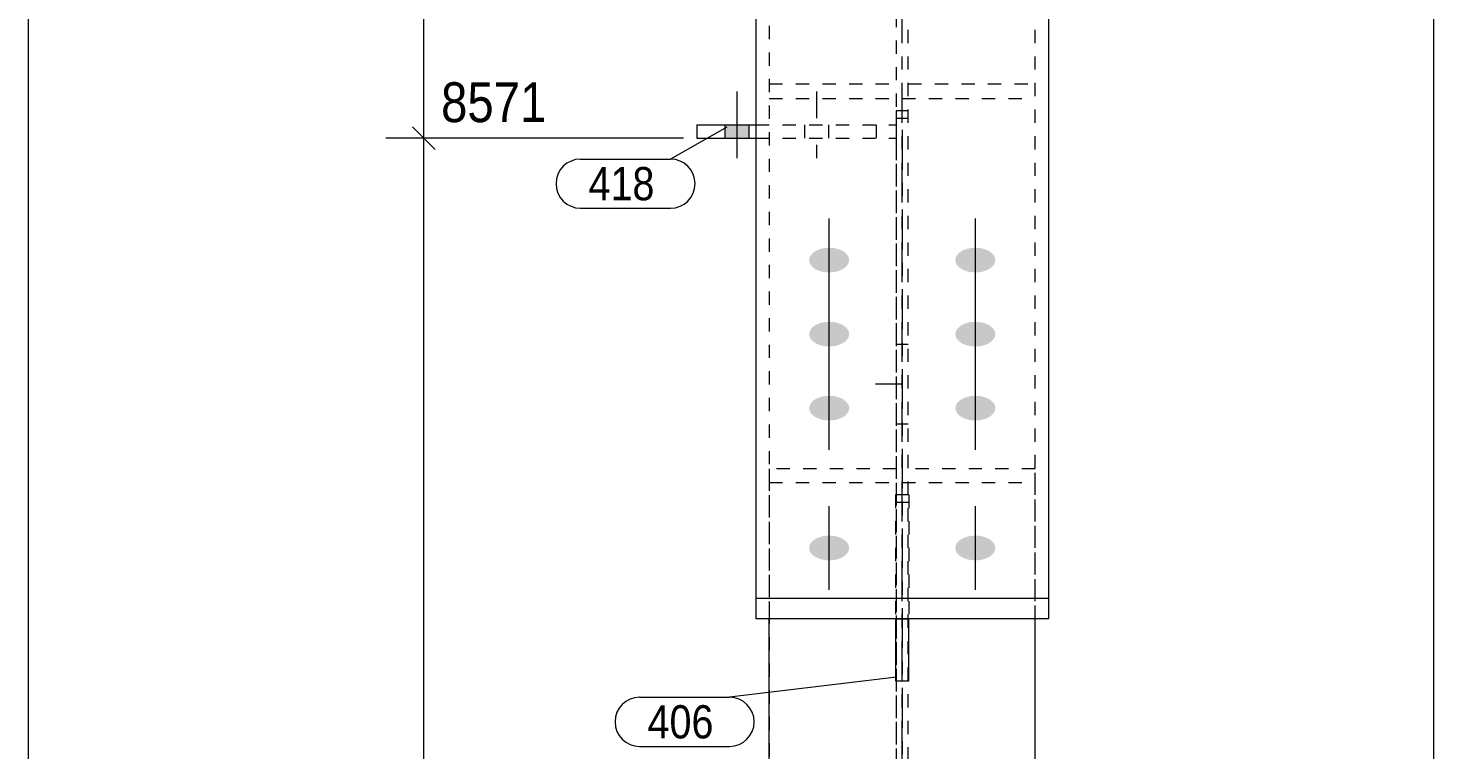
# Model space of a CAD drawing. Header units: millimetres. Extents: x 2 to 579, y 1 to 825.
# Drawn here: x 5 to 110.8, y 605.2 to 659.5 of the extents above; entities that cross this region are included whole.
import ezdxf

# ---------------------------------------------------------------- set-up
doc = ezdxf.new("R2010")
doc.units = ezdxf.units.MM
for name, pattern in [('XKITLINE00', [0]), ('XKITLINE01', [4, 1, -1, 1, -1]), ('XKITLINE02', [4, 2, -2]), ('XKITLINE03', [6, 3, -1, 1, -1])]:
    doc.linetypes.add(name, pattern=pattern)
for name, color, linetype, lineweight in [('Bolt', 3, 'Continuous', 0), ('Dimensions', 7, 'Continuous', 0), ('DrawingSheet', 5, 'Continuous', 0), ('Part', 2, 'Continuous', 0), ('PartMark', 7, 'Continuous', 0)]:
    doc.layers.add(name, color=color, linetype=linetype, lineweight=lineweight)
doc.styles.add('ARIAL', font='ARIAL.TTF')

# ---------------------------------------------------------------- blocks, each defined once
blk = doc.blocks.new('*A26')
at = {"layer": 'Bolt', "color": 3, "linetype": 'XKITLINE02', "lineweight": 0}
for p, q in [((70.32, 635.73), (71.22, 635.73)), ((68.77, 632.73), (72.77, 632.73)), ((70.32, 629.73), (71.22, 629.73))]:
    blk.add_line(p, q, dxfattribs=at)
blk = doc.blocks.new('*A27')
at = {"layer": 'Bolt'}
for points in [[(65.23, 641.12), (65.2, 641.12), (65.16, 641.12), (65.12, 641.12), (65.09, 641.13), (65.05, 641.13), (65.02, 641.13), (64.98, 641.14), (64.94, 641.14), (64.91, 641.15), (64.87, 641.15), (64.84, 641.16), (64.8, 641.17), (64.77, 641.17), (64.73, 641.18), (64.7, 641.19), (64.66, 641.2), (64.63, 641.21), (64.6, 641.22), (64.56, 641.23), (64.53, 641.24), (64.5, 641.25), (64.47, 641.26), (64.44, 641.28), (64.41, 641.29), (64.38, 641.3), (64.35, 641.32), (64.32, 641.33), (64.29, 641.35), (64.26, 641.36), (64.24, 641.38), (64.21, 641.39), (64.19, 641.41), (64.16, 641.42), (64.14, 641.44), (64.11, 641.46), (64.09, 641.48), (64.07, 641.5), (64.05, 641.51), (64.02, 641.53), (64, 641.55), (63.98, 641.57), (63.97, 641.59), (63.95, 641.61), (63.93, 641.63), (63.92, 641.65), (63.9, 641.67), (63.89, 641.69), (63.87, 641.71), (63.86, 641.74), (63.85, 641.76), (63.84, 641.78), (63.83, 641.8), (63.82, 641.82), (63.81, 641.85), (63.8, 641.87), (63.79, 641.89), (63.79, 641.91), (63.78, 641.93), (63.78, 641.96), (63.78, 641.98), (63.77, 642), (63.77, 642.03), (63.77, 642.05), (63.77, 642.07), (63.77, 642.09), (63.78, 642.12), (63.78, 642.14), (63.78, 642.16), (63.79, 642.18), (63.79, 642.21), (63.8, 642.23), (63.81, 642.25), (63.82, 642.27), (63.83, 642.3), (63.84, 642.32), (63.85, 642.34), (63.86, 642.36), (63.87, 642.38), (63.89, 642.4), (63.9, 642.42), (63.92, 642.45), (63.93, 642.47), (63.95, 642.49), (63.97, 642.51), (63.98, 642.53), (64, 642.55), (64.02, 642.56), (64.05, 642.58), (64.07, 642.6), (64.09, 642.62), (64.11, 642.64), (64.14, 642.66), (64.16, 642.67), (64.19, 642.69), (64.21, 642.71), (64.24, 642.72), (64.26, 642.74), (64.29, 642.75), (64.32, 642.77), (64.35, 642.78), (64.38, 642.79), (64.41, 642.81), (64.44, 642.82), (64.47, 642.83), (64.5, 642.85), (64.53, 642.86), (64.56, 642.87), (64.6, 642.88), (64.63, 642.89), (64.66, 642.9), (64.7, 642.91), (64.73, 642.92), (64.77, 642.92), (64.8, 642.93), (64.84, 642.94), (64.87, 642.94), (64.91, 642.95), (64.94, 642.95), (64.98, 642.96), (65.02, 642.96), (65.05, 642.97), (65.09, 642.97), (65.12, 642.97), (65.16, 642.97), (65.2, 642.98), (65.23, 642.98), (65.27, 642.98), (65.31, 642.98), (65.35, 642.98), (65.38, 642.97), (65.42, 642.97), (65.46, 642.97), (65.49, 642.97), (65.53, 642.96), (65.56, 642.96), (65.6, 642.95), (65.64, 642.95), (65.67, 642.94), (65.71, 642.94), (65.74, 642.93), (65.78, 642.92), (65.81, 642.92), (65.85, 642.91), (65.88, 642.9), (65.91, 642.89), (65.95, 642.88), (65.98, 642.87), (66.01, 642.86), (66.04, 642.85), (66.07, 642.83), (66.1, 642.82), (66.14, 642.81), (66.17, 642.79), (66.19, 642.78), (66.22, 642.77), (66.25, 642.75), (66.28, 642.74), (66.31, 642.72), (66.33, 642.71), (66.36, 642.69), (66.38, 642.67), (66.41, 642.66), (66.43, 642.64), (66.45, 642.62), (66.48, 642.6), (66.5, 642.58), (66.52, 642.56), (66.54, 642.55), (66.56, 642.53), (66.58, 642.51), (66.59, 642.49), (66.61, 642.47), (66.63, 642.45), (66.64, 642.42), (66.66, 642.4), (66.67, 642.38), (66.68, 642.36), (66.7, 642.34), (66.71, 642.32), (66.72, 642.3), (66.73, 642.27), (66.74, 642.25), (66.74, 642.23), (66.75, 642.21), (66.76, 642.18), (66.76, 642.16), (66.76, 642.14), (66.77, 642.12), (66.77, 642.09), (66.77, 642.07), (66.77, 642.05), (66.77, 642.03), (66.77, 642), (66.77, 641.98), (66.76, 641.96), (66.76, 641.93), (66.76, 641.91), (66.75, 641.89), (66.74, 641.87), (66.74, 641.85), (66.73, 641.82), (66.72, 641.8), (66.71, 641.78), (66.7, 641.76), (66.68, 641.74), (66.67, 641.71), (66.66, 641.69), (66.64, 641.67), (66.63, 641.65), (66.61, 641.63), (66.59, 641.61), (66.58, 641.59), (66.56, 641.57), (66.54, 641.55), (66.52, 641.53), (66.5, 641.51), (66.48, 641.5), (66.45, 641.48), (66.43, 641.46), (66.41, 641.44), (66.38, 641.42), (66.36, 641.41), (66.33, 641.39), (66.31, 641.38), (66.28, 641.36), (66.25, 641.35), (66.22, 641.33), (66.19, 641.32), (66.17, 641.3), (66.14, 641.29), (66.1, 641.28), (66.07, 641.26), (66.04, 641.25), (66.01, 641.24), (65.98, 641.23), (65.95, 641.22), (65.91, 641.21), (65.88, 641.2), (65.85, 641.19), (65.81, 641.18), (65.78, 641.17), (65.74, 641.17), (65.71, 641.16), (65.67, 641.15), (65.64, 641.15), (65.6, 641.14), (65.56, 641.14), (65.53, 641.13), (65.49, 641.13), (65.46, 641.13), (65.42, 641.12), (65.38, 641.12), (65.35, 641.12), (65.31, 641.12), (65.27, 641.12)], [(76.23, 641.12), (76.2, 641.12), (76.16, 641.12), (76.12, 641.12), (76.09, 641.13), (76.05, 641.13), (76.02, 641.13), (75.98, 641.14), (75.94, 641.14), (75.91, 641.15), (75.87, 641.15), (75.84, 641.16), (75.8, 641.17), (75.77, 641.17), (75.73, 641.18), (75.7, 641.19), (75.66, 641.2), (75.63, 641.21), (75.6, 641.22), (75.56, 641.23), (75.53, 641.24), (75.5, 641.25), (75.47, 641.26), (75.44, 641.28), (75.41, 641.29), (75.38, 641.3), (75.35, 641.32), (75.32, 641.33), (75.29, 641.35), (75.26, 641.36), (75.24, 641.38), (75.21, 641.39), (75.19, 641.41), (75.16, 641.42), (75.14, 641.44), (75.11, 641.46), (75.09, 641.48), (75.07, 641.5), (75.05, 641.51), (75.02, 641.53), (75, 641.55), (74.98, 641.57), (74.97, 641.59), (74.95, 641.61), (74.93, 641.63), (74.92, 641.65), (74.9, 641.67), (74.89, 641.69), (74.87, 641.71), (74.86, 641.74), (74.85, 641.76), (74.84, 641.78), (74.83, 641.8), (74.82, 641.82), (74.81, 641.85), (74.8, 641.87), (74.79, 641.89), (74.79, 641.91), (74.78, 641.93), (74.78, 641.96), (74.78, 641.98), (74.77, 642), (74.77, 642.03), (74.77, 642.05), (74.77, 642.07), (74.77, 642.09), (74.78, 642.12), (74.78, 642.14), (74.78, 642.16), (74.79, 642.18), (74.79, 642.21), (74.8, 642.23), (74.81, 642.25), (74.82, 642.27), (74.83, 642.3), (74.84, 642.32), (74.85, 642.34), (74.86, 642.36), (74.87, 642.38), (74.89, 642.4), (74.9, 642.42), (74.92, 642.45), (74.93, 642.47), (74.95, 642.49), (74.97, 642.51), (74.98, 642.53), (75, 642.55), (75.02, 642.56), (75.05, 642.58), (75.07, 642.6), (75.09, 642.62), (75.11, 642.64), (75.14, 642.66), (75.16, 642.67), (75.19, 642.69), (75.21, 642.71), (75.24, 642.72), (75.26, 642.74), (75.29, 642.75), (75.32, 642.77), (75.35, 642.78), (75.38, 642.79), (75.41, 642.81), (75.44, 642.82), (75.47, 642.83), (75.5, 642.85), (75.53, 642.86), (75.56, 642.87), (75.6, 642.88), (75.63, 642.89), (75.66, 642.9), (75.7, 642.91), (75.73, 642.92), (75.77, 642.92), (75.8, 642.93), (75.84, 642.94), (75.87, 642.94), (75.91, 642.95), (75.94, 642.95), (75.98, 642.96), (76.02, 642.96), (76.05, 642.97), (76.09, 642.97), (76.12, 642.97), (76.16, 642.97), (76.2, 642.98), (76.23, 642.98), (76.27, 642.98), (76.31, 642.98), (76.35, 642.98), (76.38, 642.97), (76.42, 642.97), (76.46, 642.97), (76.49, 642.97), (76.53, 642.96), (76.56, 642.96), (76.6, 642.95), (76.64, 642.95), (76.67, 642.94), (76.71, 642.94), (76.74, 642.93), (76.78, 642.92), (76.81, 642.92), (76.85, 642.91), (76.88, 642.9), (76.91, 642.89), (76.95, 642.88), (76.98, 642.87), (77.01, 642.86), (77.04, 642.85), (77.07, 642.83), (77.1, 642.82), (77.14, 642.81), (77.17, 642.79), (77.19, 642.78), (77.22, 642.77), (77.25, 642.75), (77.28, 642.74), (77.31, 642.72), (77.33, 642.71), (77.36, 642.69), (77.38, 642.67), (77.41, 642.66), (77.43, 642.64), (77.45, 642.62), (77.48, 642.6), (77.5, 642.58), (77.52, 642.56), (77.54, 642.55), (77.56, 642.53), (77.58, 642.51), (77.59, 642.49), (77.61, 642.47), (77.63, 642.45), (77.64, 642.42), (77.66, 642.4), (77.67, 642.38), (77.68, 642.36), (77.7, 642.34), (77.71, 642.32), (77.72, 642.3), (77.73, 642.27), (77.74, 642.25), (77.74, 642.23), (77.75, 642.21), (77.76, 642.18), (77.76, 642.16), (77.76, 642.14), (77.77, 642.12), (77.77, 642.09), (77.77, 642.07), (77.77, 642.05), (77.77, 642.03), (77.77, 642), (77.77, 641.98), (77.76, 641.96), (77.76, 641.93), (77.76, 641.91), (77.75, 641.89), (77.74, 641.87), (77.74, 641.85), (77.73, 641.82), (77.72, 641.8), (77.71, 641.78), (77.7, 641.76), (77.68, 641.74), (77.67, 641.71), (77.66, 641.69), (77.64, 641.67), (77.63, 641.65), (77.61, 641.63), (77.59, 641.61), (77.58, 641.59), (77.56, 641.57), (77.54, 641.55), (77.52, 641.53), (77.5, 641.51), (77.48, 641.5), (77.45, 641.48), (77.43, 641.46), (77.41, 641.44), (77.38, 641.42), (77.36, 641.41), (77.33, 641.39), (77.31, 641.38), (77.28, 641.36), (77.25, 641.35), (77.22, 641.33), (77.19, 641.32), (77.17, 641.3), (77.14, 641.29), (77.1, 641.28), (77.07, 641.26), (77.04, 641.25), (77.01, 641.24), (76.98, 641.23), (76.95, 641.22), (76.91, 641.21), (76.88, 641.2), (76.85, 641.19), (76.81, 641.18), (76.78, 641.17), (76.74, 641.17), (76.71, 641.16), (76.67, 641.15), (76.64, 641.15), (76.6, 641.14), (76.56, 641.14), (76.53, 641.13), (76.49, 641.13), (76.46, 641.13), (76.42, 641.12), (76.38, 641.12), (76.35, 641.12), (76.31, 641.12), (76.27, 641.12)], [(65.23, 635.55), (65.2, 635.55), (65.16, 635.55), (65.12, 635.55), (65.09, 635.56), (65.05, 635.56), (65.02, 635.56), (64.98, 635.57), (64.94, 635.57), (64.91, 635.58), (64.87, 635.58), (64.84, 635.59), (64.8, 635.59), (64.77, 635.6), (64.73, 635.61), (64.7, 635.62), (64.66, 635.63), (64.63, 635.64), (64.6, 635.65), (64.56, 635.66), (64.53, 635.67), (64.5, 635.68), (64.47, 635.69), (64.44, 635.7), (64.41, 635.72), (64.38, 635.73), (64.35, 635.74), (64.32, 635.76), (64.29, 635.77), (64.26, 635.79), (64.24, 635.8), (64.21, 635.82), (64.19, 635.84), (64.16, 635.85), (64.14, 635.87), (64.11, 635.89), (64.09, 635.91), (64.07, 635.92), (64.05, 635.94), (64.02, 635.96), (64, 635.98), (63.98, 636), (63.97, 636.02), (63.95, 636.04), (63.93, 636.06), (63.92, 636.08), (63.9, 636.1), (63.89, 636.12), (63.87, 636.14), (63.86, 636.16), (63.85, 636.19), (63.84, 636.21), (63.83, 636.23), (63.82, 636.25), (63.81, 636.27), (63.8, 636.3), (63.79, 636.32), (63.79, 636.34), (63.78, 636.36), (63.78, 636.39), (63.78, 636.41), (63.77, 636.43), (63.77, 636.45), (63.77, 636.48), (63.77, 636.5), (63.77, 636.52), (63.78, 636.55), (63.78, 636.57), (63.78, 636.59), (63.79, 636.61), (63.79, 636.64), (63.8, 636.66), (63.81, 636.68), (63.82, 636.7), (63.83, 636.72), (63.84, 636.75), (63.85, 636.77), (63.86, 636.79), (63.87, 636.81), (63.89, 636.83), (63.9, 636.85), (63.92, 636.87), (63.93, 636.89), (63.95, 636.91), (63.97, 636.93), (63.98, 636.95), (64, 636.97), (64.02, 636.99), (64.05, 637.01), (64.07, 637.03), (64.09, 637.05), (64.11, 637.07), (64.14, 637.08), (64.16, 637.1), (64.19, 637.12), (64.21, 637.13), (64.24, 637.15), (64.26, 637.16), (64.29, 637.18), (64.32, 637.19), (64.35, 637.21), (64.38, 637.22), (64.41, 637.24), (64.44, 637.25), (64.47, 637.26), (64.5, 637.27), (64.53, 637.28), (64.56, 637.3), (64.6, 637.31), (64.63, 637.32), (64.66, 637.33), (64.7, 637.33), (64.73, 637.34), (64.77, 637.35), (64.8, 637.36), (64.84, 637.37), (64.87, 637.37), (64.91, 637.38), (64.94, 637.38), (64.98, 637.39), (65.02, 637.39), (65.05, 637.4), (65.09, 637.4), (65.12, 637.4), (65.16, 637.4), (65.2, 637.4), (65.23, 637.41), (65.27, 637.41), (65.31, 637.41), (65.35, 637.4), (65.38, 637.4), (65.42, 637.4), (65.46, 637.4), (65.49, 637.4), (65.53, 637.39), (65.56, 637.39), (65.6, 637.38), (65.64, 637.38), (65.67, 637.37), (65.71, 637.37), (65.74, 637.36), (65.78, 637.35), (65.81, 637.34), (65.85, 637.33), (65.88, 637.33), (65.91, 637.32), (65.95, 637.31), (65.98, 637.3), (66.01, 637.28), (66.04, 637.27), (66.07, 637.26), (66.1, 637.25), (66.14, 637.24), (66.17, 637.22), (66.19, 637.21), (66.22, 637.19), (66.25, 637.18), (66.28, 637.16), (66.31, 637.15), (66.33, 637.13), (66.36, 637.12), (66.38, 637.1), (66.41, 637.08), (66.43, 637.07), (66.45, 637.05), (66.48, 637.03), (66.5, 637.01), (66.52, 636.99), (66.54, 636.97), (66.56, 636.95), (66.58, 636.93), (66.59, 636.91), (66.61, 636.89), (66.63, 636.87), (66.64, 636.85), (66.66, 636.83), (66.67, 636.81), (66.68, 636.79), (66.7, 636.77), (66.71, 636.75), (66.72, 636.72), (66.73, 636.7), (66.74, 636.68), (66.74, 636.66), (66.75, 636.64), (66.76, 636.61), (66.76, 636.59), (66.76, 636.57), (66.77, 636.55), (66.77, 636.52), (66.77, 636.5), (66.77, 636.48), (66.77, 636.45), (66.77, 636.43), (66.77, 636.41), (66.76, 636.39), (66.76, 636.36), (66.76, 636.34), (66.75, 636.32), (66.74, 636.3), (66.74, 636.27), (66.73, 636.25), (66.72, 636.23), (66.71, 636.21), (66.7, 636.19), (66.68, 636.16), (66.67, 636.14), (66.66, 636.12), (66.64, 636.1), (66.63, 636.08), (66.61, 636.06), (66.59, 636.04), (66.58, 636.02), (66.56, 636), (66.54, 635.98), (66.52, 635.96), (66.5, 635.94), (66.48, 635.92), (66.45, 635.91), (66.43, 635.89), (66.41, 635.87), (66.38, 635.85), (66.36, 635.84), (66.33, 635.82), (66.31, 635.8), (66.28, 635.79), (66.25, 635.77), (66.22, 635.76), (66.19, 635.74), (66.17, 635.73), (66.14, 635.72), (66.1, 635.7), (66.07, 635.69), (66.04, 635.68), (66.01, 635.67), (65.98, 635.66), (65.95, 635.65), (65.91, 635.64), (65.88, 635.63), (65.85, 635.62), (65.81, 635.61), (65.78, 635.6), (65.74, 635.59), (65.71, 635.59), (65.67, 635.58), (65.64, 635.58), (65.6, 635.57), (65.56, 635.57), (65.53, 635.56), (65.49, 635.56), (65.46, 635.56), (65.42, 635.55), (65.38, 635.55), (65.35, 635.55), (65.31, 635.55), (65.27, 635.55)], [(76.23, 635.55), (76.2, 635.55), (76.16, 635.55), (76.12, 635.55), (76.09, 635.56), (76.05, 635.56), (76.02, 635.56), (75.98, 635.57), (75.94, 635.57), (75.91, 635.58), (75.87, 635.58), (75.84, 635.59), (75.8, 635.59), (75.77, 635.6), (75.73, 635.61), (75.7, 635.62), (75.66, 635.63), (75.63, 635.64), (75.6, 635.65), (75.56, 635.66), (75.53, 635.67), (75.5, 635.68), (75.47, 635.69), (75.44, 635.7), (75.41, 635.72), (75.38, 635.73), (75.35, 635.74), (75.32, 635.76), (75.29, 635.77), (75.26, 635.79), (75.24, 635.8), (75.21, 635.82), (75.19, 635.84), (75.16, 635.85), (75.14, 635.87), (75.11, 635.89), (75.09, 635.91), (75.07, 635.92), (75.05, 635.94), (75.02, 635.96), (75, 635.98), (74.98, 636), (74.97, 636.02), (74.95, 636.04), (74.93, 636.06), (74.92, 636.08), (74.9, 636.1), (74.89, 636.12), (74.87, 636.14), (74.86, 636.16), (74.85, 636.19), (74.84, 636.21), (74.83, 636.23), (74.82, 636.25), (74.81, 636.27), (74.8, 636.3), (74.79, 636.32), (74.79, 636.34), (74.78, 636.36), (74.78, 636.39), (74.78, 636.41), (74.77, 636.43), (74.77, 636.45), (74.77, 636.48), (74.77, 636.5), (74.77, 636.52), (74.78, 636.55), (74.78, 636.57), (74.78, 636.59), (74.79, 636.61), (74.79, 636.64), (74.8, 636.66), (74.81, 636.68), (74.82, 636.7), (74.83, 636.72), (74.84, 636.75), (74.85, 636.77), (74.86, 636.79), (74.87, 636.81), (74.89, 636.83), (74.9, 636.85), (74.92, 636.87), (74.93, 636.89), (74.95, 636.91), (74.97, 636.93), (74.98, 636.95), (75, 636.97), (75.02, 636.99), (75.05, 637.01), (75.07, 637.03), (75.09, 637.05), (75.11, 637.07), (75.14, 637.08), (75.16, 637.1), (75.19, 637.12), (75.21, 637.13), (75.24, 637.15), (75.26, 637.16), (75.29, 637.18), (75.32, 637.19), (75.35, 637.21), (75.38, 637.22), (75.41, 637.24), (75.44, 637.25), (75.47, 637.26), (75.5, 637.27), (75.53, 637.28), (75.56, 637.3), (75.6, 637.31), (75.63, 637.32), (75.66, 637.33), (75.7, 637.33), (75.73, 637.34), (75.77, 637.35), (75.8, 637.36), (75.84, 637.37), (75.87, 637.37), (75.91, 637.38), (75.94, 637.38), (75.98, 637.39), (76.02, 637.39), (76.05, 637.4), (76.09, 637.4), (76.12, 637.4), (76.16, 637.4), (76.2, 637.4), (76.23, 637.41), (76.27, 637.41), (76.31, 637.41), (76.35, 637.4), (76.38, 637.4), (76.42, 637.4), (76.46, 637.4), (76.49, 637.4), (76.53, 637.39), (76.56, 637.39), (76.6, 637.38), (76.64, 637.38), (76.67, 637.37), (76.71, 637.37), (76.74, 637.36), (76.78, 637.35), (76.81, 637.34), (76.85, 637.33), (76.88, 637.33), (76.91, 637.32), (76.95, 637.31), (76.98, 637.3), (77.01, 637.28), (77.04, 637.27), (77.07, 637.26), (77.1, 637.25), (77.14, 637.24), (77.17, 637.22), (77.19, 637.21), (77.22, 637.19), (77.25, 637.18), (77.28, 637.16), (77.31, 637.15), (77.33, 637.13), (77.36, 637.12), (77.38, 637.1), (77.41, 637.08), (77.43, 637.07), (77.45, 637.05), (77.48, 637.03), (77.5, 637.01), (77.52, 636.99), (77.54, 636.97), (77.56, 636.95), (77.58, 636.93), (77.59, 636.91), (77.61, 636.89), (77.63, 636.87), (77.64, 636.85), (77.66, 636.83), (77.67, 636.81), (77.68, 636.79), (77.7, 636.77), (77.71, 636.75), (77.72, 636.72), (77.73, 636.7), (77.74, 636.68), (77.74, 636.66), (77.75, 636.64), (77.76, 636.61), (77.76, 636.59), (77.76, 636.57), (77.77, 636.55), (77.77, 636.52), (77.77, 636.5), (77.77, 636.48), (77.77, 636.45), (77.77, 636.43), (77.77, 636.41), (77.76, 636.39), (77.76, 636.36), (77.76, 636.34), (77.75, 636.32), (77.74, 636.3), (77.74, 636.27), (77.73, 636.25), (77.72, 636.23), (77.71, 636.21), (77.7, 636.19), (77.68, 636.16), (77.67, 636.14), (77.66, 636.12), (77.64, 636.1), (77.63, 636.08), (77.61, 636.06), (77.59, 636.04), (77.58, 636.02), (77.56, 636), (77.54, 635.98), (77.52, 635.96), (77.5, 635.94), (77.48, 635.92), (77.45, 635.91), (77.43, 635.89), (77.41, 635.87), (77.38, 635.85), (77.36, 635.84), (77.33, 635.82), (77.31, 635.8), (77.28, 635.79), (77.25, 635.77), (77.22, 635.76), (77.19, 635.74), (77.17, 635.73), (77.14, 635.72), (77.1, 635.7), (77.07, 635.69), (77.04, 635.68), (77.01, 635.67), (76.98, 635.66), (76.95, 635.65), (76.91, 635.64), (76.88, 635.63), (76.85, 635.62), (76.81, 635.61), (76.78, 635.6), (76.74, 635.59), (76.71, 635.59), (76.67, 635.58), (76.64, 635.58), (76.6, 635.57), (76.56, 635.57), (76.53, 635.56), (76.49, 635.56), (76.46, 635.56), (76.42, 635.55), (76.38, 635.55), (76.35, 635.55), (76.31, 635.55), (76.27, 635.55)], [(65.23, 629.98), (65.2, 629.98), (65.16, 629.98), (65.12, 629.98), (65.09, 629.98), (65.05, 629.99), (65.02, 629.99), (64.98, 629.99), (64.94, 630), (64.91, 630), (64.87, 630.01), (64.84, 630.02), (64.8, 630.02), (64.77, 630.03), (64.73, 630.04), (64.7, 630.05), (64.66, 630.06), (64.63, 630.07), (64.6, 630.08), (64.56, 630.09), (64.53, 630.1), (64.5, 630.11), (64.47, 630.12), (64.44, 630.13), (64.41, 630.15), (64.38, 630.16), (64.35, 630.17), (64.32, 630.19), (64.29, 630.2), (64.26, 630.22), (64.24, 630.23), (64.21, 630.25), (64.19, 630.26), (64.16, 630.28), (64.14, 630.3), (64.11, 630.32), (64.09, 630.33), (64.07, 630.35), (64.05, 630.37), (64.02, 630.39), (64, 630.41), (63.98, 630.43), (63.97, 630.45), (63.95, 630.47), (63.93, 630.49), (63.92, 630.51), (63.9, 630.53), (63.89, 630.55), (63.87, 630.57), (63.86, 630.59), (63.85, 630.61), (63.84, 630.64), (63.83, 630.66), (63.82, 630.68), (63.81, 630.7), (63.8, 630.72), (63.79, 630.75), (63.79, 630.77), (63.78, 630.79), (63.78, 630.81), (63.78, 630.84), (63.77, 630.86), (63.77, 630.88), (63.77, 630.9), (63.77, 630.93), (63.77, 630.95), (63.78, 630.97), (63.78, 631), (63.78, 631.02), (63.79, 631.04), (63.79, 631.06), (63.8, 631.09), (63.81, 631.11), (63.82, 631.13), (63.83, 631.15), (63.84, 631.17), (63.85, 631.2), (63.86, 631.22), (63.87, 631.24), (63.89, 631.26), (63.9, 631.28), (63.92, 631.3), (63.93, 631.32), (63.95, 631.34), (63.97, 631.36), (63.98, 631.38), (64, 631.4), (64.02, 631.42), (64.05, 631.44), (64.07, 631.46), (64.09, 631.48), (64.11, 631.49), (64.14, 631.51), (64.16, 631.53), (64.19, 631.55), (64.21, 631.56), (64.24, 631.58), (64.26, 631.59), (64.29, 631.61), (64.32, 631.62), (64.35, 631.64), (64.38, 631.65), (64.41, 631.66), (64.44, 631.68), (64.47, 631.69), (64.5, 631.7), (64.53, 631.71), (64.56, 631.72), (64.6, 631.73), (64.63, 631.74), (64.66, 631.75), (64.7, 631.76), (64.73, 631.77), (64.77, 631.78), (64.8, 631.79), (64.84, 631.79), (64.87, 631.8), (64.91, 631.81), (64.94, 631.81), (64.98, 631.82), (65.02, 631.82), (65.05, 631.82), (65.09, 631.83), (65.12, 631.83), (65.16, 631.83), (65.2, 631.83), (65.23, 631.83), (65.27, 631.83), (65.31, 631.83), (65.35, 631.83), (65.38, 631.83), (65.42, 631.83), (65.46, 631.83), (65.49, 631.82), (65.53, 631.82), (65.56, 631.82), (65.6, 631.81), (65.64, 631.81), (65.67, 631.8), (65.71, 631.79), (65.74, 631.79), (65.78, 631.78), (65.81, 631.77), (65.85, 631.76), (65.88, 631.75), (65.91, 631.74), (65.95, 631.73), (65.98, 631.72), (66.01, 631.71), (66.04, 631.7), (66.07, 631.69), (66.1, 631.68), (66.14, 631.66), (66.17, 631.65), (66.19, 631.64), (66.22, 631.62), (66.25, 631.61), (66.28, 631.59), (66.31, 631.58), (66.33, 631.56), (66.36, 631.55), (66.38, 631.53), (66.41, 631.51), (66.43, 631.49), (66.45, 631.48), (66.48, 631.46), (66.5, 631.44), (66.52, 631.42), (66.54, 631.4), (66.56, 631.38), (66.58, 631.36), (66.59, 631.34), (66.61, 631.32), (66.63, 631.3), (66.64, 631.28), (66.66, 631.26), (66.67, 631.24), (66.68, 631.22), (66.7, 631.2), (66.71, 631.17), (66.72, 631.15), (66.73, 631.13), (66.74, 631.11), (66.74, 631.09), (66.75, 631.06), (66.76, 631.04), (66.76, 631.02), (66.76, 631), (66.77, 630.97), (66.77, 630.95), (66.77, 630.93), (66.77, 630.9), (66.77, 630.88), (66.77, 630.86), (66.77, 630.84), (66.76, 630.81), (66.76, 630.79), (66.76, 630.77), (66.75, 630.75), (66.74, 630.72), (66.74, 630.7), (66.73, 630.68), (66.72, 630.66), (66.71, 630.64), (66.7, 630.61), (66.68, 630.59), (66.67, 630.57), (66.66, 630.55), (66.64, 630.53), (66.63, 630.51), (66.61, 630.49), (66.59, 630.47), (66.58, 630.45), (66.56, 630.43), (66.54, 630.41), (66.52, 630.39), (66.5, 630.37), (66.48, 630.35), (66.45, 630.33), (66.43, 630.32), (66.41, 630.3), (66.38, 630.28), (66.36, 630.26), (66.33, 630.25), (66.31, 630.23), (66.28, 630.22), (66.25, 630.2), (66.22, 630.19), (66.19, 630.17), (66.17, 630.16), (66.14, 630.15), (66.1, 630.13), (66.07, 630.12), (66.04, 630.11), (66.01, 630.1), (65.98, 630.09), (65.95, 630.08), (65.91, 630.07), (65.88, 630.06), (65.85, 630.05), (65.81, 630.04), (65.78, 630.03), (65.74, 630.02), (65.71, 630.02), (65.67, 630.01), (65.64, 630), (65.6, 630), (65.56, 629.99), (65.53, 629.99), (65.49, 629.99), (65.46, 629.98), (65.42, 629.98), (65.38, 629.98), (65.35, 629.98), (65.31, 629.98), (65.27, 629.98)], [(76.23, 629.98), (76.2, 629.98), (76.16, 629.98), (76.12, 629.98), (76.09, 629.98), (76.05, 629.99), (76.02, 629.99), (75.98, 629.99), (75.94, 630), (75.91, 630), (75.87, 630.01), (75.84, 630.02), (75.8, 630.02), (75.77, 630.03), (75.73, 630.04), (75.7, 630.05), (75.66, 630.06), (75.63, 630.07), (75.6, 630.08), (75.56, 630.09), (75.53, 630.1), (75.5, 630.11), (75.47, 630.12), (75.44, 630.13), (75.41, 630.15), (75.38, 630.16), (75.35, 630.17), (75.32, 630.19), (75.29, 630.2), (75.26, 630.22), (75.24, 630.23), (75.21, 630.25), (75.19, 630.26), (75.16, 630.28), (75.14, 630.3), (75.11, 630.32), (75.09, 630.33), (75.07, 630.35), (75.05, 630.37), (75.02, 630.39), (75, 630.41), (74.98, 630.43), (74.97, 630.45), (74.95, 630.47), (74.93, 630.49), (74.92, 630.51), (74.9, 630.53), (74.89, 630.55), (74.87, 630.57), (74.86, 630.59), (74.85, 630.61), (74.84, 630.64), (74.83, 630.66), (74.82, 630.68), (74.81, 630.7), (74.8, 630.72), (74.79, 630.75), (74.79, 630.77), (74.78, 630.79), (74.78, 630.81), (74.78, 630.84), (74.77, 630.86), (74.77, 630.88), (74.77, 630.9), (74.77, 630.93), (74.77, 630.95), (74.78, 630.97), (74.78, 631), (74.78, 631.02), (74.79, 631.04), (74.79, 631.06), (74.8, 631.09), (74.81, 631.11), (74.82, 631.13), (74.83, 631.15), (74.84, 631.17), (74.85, 631.2), (74.86, 631.22), (74.87, 631.24), (74.89, 631.26), (74.9, 631.28), (74.92, 631.3), (74.93, 631.32), (74.95, 631.34), (74.97, 631.36), (74.98, 631.38), (75, 631.4), (75.02, 631.42), (75.05, 631.44), (75.07, 631.46), (75.09, 631.48), (75.11, 631.49), (75.14, 631.51), (75.16, 631.53), (75.19, 631.55), (75.21, 631.56), (75.24, 631.58), (75.26, 631.59), (75.29, 631.61), (75.32, 631.62), (75.35, 631.64), (75.38, 631.65), (75.41, 631.66), (75.44, 631.68), (75.47, 631.69), (75.5, 631.7), (75.53, 631.71), (75.56, 631.72), (75.6, 631.73), (75.63, 631.74), (75.66, 631.75), (75.7, 631.76), (75.73, 631.77), (75.77, 631.78), (75.8, 631.79), (75.84, 631.79), (75.87, 631.8), (75.91, 631.81), (75.94, 631.81), (75.98, 631.82), (76.02, 631.82), (76.05, 631.82), (76.09, 631.83), (76.12, 631.83), (76.16, 631.83), (76.2, 631.83), (76.23, 631.83), (76.27, 631.83), (76.31, 631.83), (76.35, 631.83), (76.38, 631.83), (76.42, 631.83), (76.46, 631.83), (76.49, 631.82), (76.53, 631.82), (76.56, 631.82), (76.6, 631.81), (76.64, 631.81), (76.67, 631.8), (76.71, 631.79), (76.74, 631.79), (76.78, 631.78), (76.81, 631.77), (76.85, 631.76), (76.88, 631.75), (76.91, 631.74), (76.95, 631.73), (76.98, 631.72), (77.01, 631.71), (77.04, 631.7), (77.07, 631.69), (77.1, 631.68), (77.14, 631.66), (77.17, 631.65), (77.19, 631.64), (77.22, 631.62), (77.25, 631.61), (77.28, 631.59), (77.31, 631.58), (77.33, 631.56), (77.36, 631.55), (77.38, 631.53), (77.41, 631.51), (77.43, 631.49), (77.45, 631.48), (77.48, 631.46), (77.5, 631.44), (77.52, 631.42), (77.54, 631.4), (77.56, 631.38), (77.58, 631.36), (77.59, 631.34), (77.61, 631.32), (77.63, 631.3), (77.64, 631.28), (77.66, 631.26), (77.67, 631.24), (77.68, 631.22), (77.7, 631.2), (77.71, 631.17), (77.72, 631.15), (77.73, 631.13), (77.74, 631.11), (77.74, 631.09), (77.75, 631.06), (77.76, 631.04), (77.76, 631.02), (77.76, 631), (77.77, 630.97), (77.77, 630.95), (77.77, 630.93), (77.77, 630.9), (77.77, 630.88), (77.77, 630.86), (77.77, 630.84), (77.76, 630.81), (77.76, 630.79), (77.76, 630.77), (77.75, 630.75), (77.74, 630.72), (77.74, 630.7), (77.73, 630.68), (77.72, 630.66), (77.71, 630.64), (77.7, 630.61), (77.68, 630.59), (77.67, 630.57), (77.66, 630.55), (77.64, 630.53), (77.63, 630.51), (77.61, 630.49), (77.59, 630.47), (77.58, 630.45), (77.56, 630.43), (77.54, 630.41), (77.52, 630.39), (77.5, 630.37), (77.48, 630.35), (77.45, 630.33), (77.43, 630.32), (77.41, 630.3), (77.38, 630.28), (77.36, 630.26), (77.33, 630.25), (77.31, 630.23), (77.28, 630.22), (77.25, 630.2), (77.22, 630.19), (77.19, 630.17), (77.17, 630.16), (77.14, 630.15), (77.1, 630.13), (77.07, 630.12), (77.04, 630.11), (77.01, 630.1), (76.98, 630.09), (76.95, 630.08), (76.91, 630.07), (76.88, 630.06), (76.85, 630.05), (76.81, 630.04), (76.78, 630.03), (76.74, 630.02), (76.71, 630.02), (76.67, 630.01), (76.64, 630), (76.6, 630), (76.56, 629.99), (76.53, 629.99), (76.49, 629.99), (76.46, 629.98), (76.42, 629.98), (76.38, 629.98), (76.35, 629.98), (76.31, 629.98), (76.27, 629.98)], [(65.23, 619.45), (65.2, 619.45), (65.16, 619.45), (65.12, 619.46), (65.09, 619.46), (65.05, 619.46), (65.02, 619.47), (64.98, 619.47), (64.94, 619.47), (64.91, 619.48), (64.87, 619.49), (64.84, 619.49), (64.8, 619.5), (64.77, 619.51), (64.73, 619.51), (64.7, 619.52), (64.66, 619.53), (64.63, 619.54), (64.6, 619.55), (64.56, 619.56), (64.53, 619.57), (64.5, 619.58), (64.47, 619.6), (64.44, 619.61), (64.41, 619.62), (64.38, 619.63), (64.35, 619.65), (64.32, 619.66), (64.29, 619.68), (64.26, 619.69), (64.24, 619.71), (64.21, 619.72), (64.19, 619.74), (64.16, 619.76), (64.14, 619.77), (64.11, 619.79), (64.09, 619.81), (64.07, 619.83), (64.05, 619.85), (64.02, 619.86), (64, 619.88), (63.98, 619.9), (63.97, 619.92), (63.95, 619.94), (63.93, 619.96), (63.92, 619.98), (63.9, 620), (63.89, 620.02), (63.87, 620.05), (63.86, 620.07), (63.85, 620.09), (63.84, 620.11), (63.83, 620.13), (63.82, 620.15), (63.81, 620.18), (63.8, 620.2), (63.79, 620.22), (63.79, 620.24), (63.78, 620.27), (63.78, 620.29), (63.78, 620.31), (63.77, 620.33), (63.77, 620.36), (63.77, 620.38), (63.77, 620.4), (63.77, 620.43), (63.78, 620.45), (63.78, 620.47), (63.78, 620.49), (63.79, 620.52), (63.79, 620.54), (63.8, 620.56), (63.81, 620.58), (63.82, 620.61), (63.83, 620.63), (63.84, 620.65), (63.85, 620.67), (63.86, 620.69), (63.87, 620.71), (63.89, 620.74), (63.9, 620.76), (63.92, 620.78), (63.93, 620.8), (63.95, 620.82), (63.97, 620.84), (63.98, 620.86), (64, 620.88), (64.02, 620.9), (64.05, 620.91), (64.07, 620.93), (64.09, 620.95), (64.11, 620.97), (64.14, 620.99), (64.16, 621), (64.19, 621.02), (64.21, 621.04), (64.24, 621.05), (64.26, 621.07), (64.29, 621.08), (64.32, 621.1), (64.35, 621.11), (64.38, 621.13), (64.41, 621.14), (64.44, 621.15), (64.47, 621.16), (64.5, 621.18), (64.53, 621.19), (64.56, 621.2), (64.6, 621.21), (64.63, 621.22), (64.66, 621.23), (64.7, 621.24), (64.73, 621.25), (64.77, 621.25), (64.8, 621.26), (64.84, 621.27), (64.87, 621.28), (64.91, 621.28), (64.94, 621.29), (64.98, 621.29), (65.02, 621.3), (65.05, 621.3), (65.09, 621.3), (65.12, 621.3), (65.16, 621.31), (65.2, 621.31), (65.23, 621.31), (65.27, 621.31), (65.31, 621.31), (65.35, 621.31), (65.38, 621.31), (65.42, 621.3), (65.46, 621.3), (65.49, 621.3), (65.53, 621.3), (65.56, 621.29), (65.6, 621.29), (65.64, 621.28), (65.67, 621.28), (65.71, 621.27), (65.74, 621.26), (65.78, 621.25), (65.81, 621.25), (65.85, 621.24), (65.88, 621.23), (65.91, 621.22), (65.95, 621.21), (65.98, 621.2), (66.01, 621.19), (66.04, 621.18), (66.07, 621.16), (66.1, 621.15), (66.14, 621.14), (66.17, 621.13), (66.19, 621.11), (66.22, 621.1), (66.25, 621.08), (66.28, 621.07), (66.31, 621.05), (66.33, 621.04), (66.36, 621.02), (66.38, 621), (66.41, 620.99), (66.43, 620.97), (66.45, 620.95), (66.48, 620.93), (66.5, 620.91), (66.52, 620.9), (66.54, 620.88), (66.56, 620.86), (66.58, 620.84), (66.59, 620.82), (66.61, 620.8), (66.63, 620.78), (66.64, 620.76), (66.66, 620.74), (66.67, 620.71), (66.68, 620.69), (66.7, 620.67), (66.71, 620.65), (66.72, 620.63), (66.73, 620.61), (66.74, 620.58), (66.74, 620.56), (66.75, 620.54), (66.76, 620.52), (66.76, 620.49), (66.76, 620.47), (66.77, 620.45), (66.77, 620.43), (66.77, 620.4), (66.77, 620.38), (66.77, 620.36), (66.77, 620.33), (66.77, 620.31), (66.76, 620.29), (66.76, 620.27), (66.76, 620.24), (66.75, 620.22), (66.74, 620.2), (66.74, 620.18), (66.73, 620.15), (66.72, 620.13), (66.71, 620.11), (66.7, 620.09), (66.68, 620.07), (66.67, 620.05), (66.66, 620.02), (66.64, 620), (66.63, 619.98), (66.61, 619.96), (66.59, 619.94), (66.58, 619.92), (66.56, 619.9), (66.54, 619.88), (66.52, 619.86), (66.5, 619.85), (66.48, 619.83), (66.45, 619.81), (66.43, 619.79), (66.41, 619.77), (66.38, 619.76), (66.36, 619.74), (66.33, 619.72), (66.31, 619.71), (66.28, 619.69), (66.25, 619.68), (66.22, 619.66), (66.19, 619.65), (66.17, 619.63), (66.14, 619.62), (66.1, 619.61), (66.07, 619.6), (66.04, 619.58), (66.01, 619.57), (65.98, 619.56), (65.95, 619.55), (65.91, 619.54), (65.88, 619.53), (65.85, 619.52), (65.81, 619.51), (65.78, 619.51), (65.74, 619.5), (65.71, 619.49), (65.67, 619.49), (65.64, 619.48), (65.6, 619.47), (65.56, 619.47), (65.53, 619.47), (65.49, 619.46), (65.46, 619.46), (65.42, 619.46), (65.38, 619.45), (65.35, 619.45), (65.31, 619.45), (65.27, 619.45)], [(76.23, 619.45), (76.2, 619.45), (76.16, 619.45), (76.12, 619.46), (76.09, 619.46), (76.05, 619.46), (76.02, 619.47), (75.98, 619.47), (75.94, 619.47), (75.91, 619.48), (75.87, 619.49), (75.84, 619.49), (75.8, 619.5), (75.77, 619.51), (75.73, 619.51), (75.7, 619.52), (75.66, 619.53), (75.63, 619.54), (75.6, 619.55), (75.56, 619.56), (75.53, 619.57), (75.5, 619.58), (75.47, 619.6), (75.44, 619.61), (75.41, 619.62), (75.38, 619.63), (75.35, 619.65), (75.32, 619.66), (75.29, 619.68), (75.26, 619.69), (75.24, 619.71), (75.21, 619.72), (75.19, 619.74), (75.16, 619.76), (75.14, 619.77), (75.11, 619.79), (75.09, 619.81), (75.07, 619.83), (75.05, 619.85), (75.02, 619.86), (75, 619.88), (74.98, 619.9), (74.97, 619.92), (74.95, 619.94), (74.93, 619.96), (74.92, 619.98), (74.9, 620), (74.89, 620.02), (74.87, 620.05), (74.86, 620.07), (74.85, 620.09), (74.84, 620.11), (74.83, 620.13), (74.82, 620.15), (74.81, 620.18), (74.8, 620.2), (74.79, 620.22), (74.79, 620.24), (74.78, 620.27), (74.78, 620.29), (74.78, 620.31), (74.77, 620.33), (74.77, 620.36), (74.77, 620.38), (74.77, 620.4), (74.77, 620.43), (74.78, 620.45), (74.78, 620.47), (74.78, 620.49), (74.79, 620.52), (74.79, 620.54), (74.8, 620.56), (74.81, 620.58), (74.82, 620.61), (74.83, 620.63), (74.84, 620.65), (74.85, 620.67), (74.86, 620.69), (74.87, 620.71), (74.89, 620.74), (74.9, 620.76), (74.92, 620.78), (74.93, 620.8), (74.95, 620.82), (74.97, 620.84), (74.98, 620.86), (75, 620.88), (75.02, 620.9), (75.05, 620.91), (75.07, 620.93), (75.09, 620.95), (75.11, 620.97), (75.14, 620.99), (75.16, 621), (75.19, 621.02), (75.21, 621.04), (75.24, 621.05), (75.26, 621.07), (75.29, 621.08), (75.32, 621.1), (75.35, 621.11), (75.38, 621.13), (75.41, 621.14), (75.44, 621.15), (75.47, 621.16), (75.5, 621.18), (75.53, 621.19), (75.56, 621.2), (75.6, 621.21), (75.63, 621.22), (75.66, 621.23), (75.7, 621.24), (75.73, 621.25), (75.77, 621.25), (75.8, 621.26), (75.84, 621.27), (75.87, 621.28), (75.91, 621.28), (75.94, 621.29), (75.98, 621.29), (76.02, 621.3), (76.05, 621.3), (76.09, 621.3), (76.12, 621.3), (76.16, 621.31), (76.2, 621.31), (76.23, 621.31), (76.27, 621.31), (76.31, 621.31), (76.35, 621.31), (76.38, 621.31), (76.42, 621.3), (76.46, 621.3), (76.49, 621.3), (76.53, 621.3), (76.56, 621.29), (76.6, 621.29), (76.64, 621.28), (76.67, 621.28), (76.71, 621.27), (76.74, 621.26), (76.78, 621.25), (76.81, 621.25), (76.85, 621.24), (76.88, 621.23), (76.91, 621.22), (76.95, 621.21), (76.98, 621.2), (77.01, 621.19), (77.04, 621.18), (77.07, 621.16), (77.1, 621.15), (77.14, 621.14), (77.17, 621.13), (77.19, 621.11), (77.22, 621.1), (77.25, 621.08), (77.28, 621.07), (77.31, 621.05), (77.33, 621.04), (77.36, 621.02), (77.38, 621), (77.41, 620.99), (77.43, 620.97), (77.45, 620.95), (77.48, 620.93), (77.5, 620.91), (77.52, 620.9), (77.54, 620.88), (77.56, 620.86), (77.58, 620.84), (77.59, 620.82), (77.61, 620.8), (77.63, 620.78), (77.64, 620.76), (77.66, 620.74), (77.67, 620.71), (77.68, 620.69), (77.7, 620.67), (77.71, 620.65), (77.72, 620.63), (77.73, 620.61), (77.74, 620.58), (77.74, 620.56), (77.75, 620.54), (77.76, 620.52), (77.76, 620.49), (77.76, 620.47), (77.77, 620.45), (77.77, 620.43), (77.77, 620.4), (77.77, 620.38), (77.77, 620.36), (77.77, 620.33), (77.77, 620.31), (77.76, 620.29), (77.76, 620.27), (77.76, 620.24), (77.75, 620.22), (77.74, 620.2), (77.74, 620.18), (77.73, 620.15), (77.72, 620.13), (77.71, 620.11), (77.7, 620.09), (77.68, 620.07), (77.67, 620.05), (77.66, 620.02), (77.64, 620), (77.63, 619.98), (77.61, 619.96), (77.59, 619.94), (77.58, 619.92), (77.56, 619.9), (77.54, 619.88), (77.52, 619.86), (77.5, 619.85), (77.48, 619.83), (77.45, 619.81), (77.43, 619.79), (77.41, 619.77), (77.38, 619.76), (77.36, 619.74), (77.33, 619.72), (77.31, 619.71), (77.28, 619.69), (77.25, 619.68), (77.22, 619.66), (77.19, 619.65), (77.17, 619.63), (77.14, 619.62), (77.1, 619.61), (77.07, 619.6), (77.04, 619.58), (77.01, 619.57), (76.98, 619.56), (76.95, 619.55), (76.91, 619.54), (76.88, 619.53), (76.85, 619.52), (76.81, 619.51), (76.78, 619.51), (76.74, 619.5), (76.71, 619.49), (76.67, 619.49), (76.64, 619.48), (76.6, 619.47), (76.56, 619.47), (76.53, 619.47), (76.49, 619.46), (76.46, 619.46), (76.42, 619.46), (76.38, 619.45), (76.35, 619.45), (76.31, 619.45), (76.27, 619.45)]]:
    blk.add_hatch(color=3, dxfattribs=at).paths.add_polyline_path(points, flags=17)
at = {"layer": 'Bolt', "color": 3, "linetype": 'XKITLINE00', "lineweight": 0}
for p, q in [((65.27, 638.91), (65.27, 645.19)), ((76.27, 638.91), (76.27, 645.19)), ((65.27, 633.34), (65.27, 639.62)), ((76.27, 633.34), (76.27, 639.62)), ((65.27, 627.76), (65.27, 634.05)), ((76.27, 627.76), (76.27, 634.05)), ((65.27, 617.24), (65.27, 623.52)), ((76.27, 617.24), (76.27, 623.52))]:
    blk.add_line(p, q, dxfattribs=at)
blk = doc.blocks.new('*A33')
at = {"layer": 'Bolt'}
blk.add_hatch(color=3, dxfattribs=at).paths.add_polyline_path([(57.42, 651.23), (57.42, 652.23), (59.22, 652.23), (59.22, 651.23)], flags=17)
blk.add_hatch(color=3, dxfattribs=at).paths.add_polyline_path([(57.42, 651.23), (57.42, 652.23), (59.22, 652.23), (59.22, 651.23)], flags=17)
at = {"layer": 'Bolt', "color": 3, "linetype": 'XKITLINE00', "lineweight": 0}
for p, q in [((58.32, 654.73), (58.32, 649.73)), ((58.32, 654.73), (58.32, 649.73)), ((57.42, 652.23), (57.42, 651.23)), ((57.42, 652.23), (57.42, 651.23)), ((59.22, 652.23), (59.22, 651.23)), ((59.22, 652.23), (59.22, 651.23))]:
    blk.add_line(p, q, dxfattribs=at)
at = {"layer": 'Bolt', "color": 3, "linetype": 'XKITLINE02', "lineweight": 0}
for p, q in [((64.32, 654.73), (64.32, 649.73)), ((64.32, 654.73), (64.32, 649.73)), ((63.42, 652.23), (63.42, 651.23)), ((63.42, 652.23), (63.42, 651.23)), ((65.22, 652.23), (65.22, 651.23)), ((65.22, 652.23), (65.22, 651.23))]:
    blk.add_line(p, q, dxfattribs=at)
blk = doc.blocks.new('*A34')
at = {"layer": 'Part', "color": 7, "linetype": 'XKITLINE01', "lineweight": 0}
for p, q in [((60.77, 689.68), (60.77, 496.38)), ((80.77, 496.38), (80.77, 689.68)), ((70.32, 688.58), (70.32, 496.38)), ((71.22, 496.38), (71.22, 688.58)), ((60.77, 655.31), (70.32, 655.31)), ((71.22, 655.31), (80.77, 655.31)), ((60.77, 654.21), (80.77, 654.21))]:
    blk.add_line(p, q, dxfattribs=at)
at = {"layer": 'Part', "color": 7, "linetype": 'XKITLINE03', "lineweight": 0}
blk.add_line((70.77, 496.38), (70.77, 681.95), dxfattribs=at)
blk = doc.blocks.new('*A35')
at = {"layer": 'Part', "color": 2, "linetype": 'XKITLINE00', "lineweight": 0}
for p, q in [((59.77, 615.04), (59.77, 698.95)), ((81.77, 698.95), (81.77, 615.04)), ((59.77, 616.61), (81.77, 616.61)), ((81.77, 615.04), (59.77, 615.04))]:
    blk.add_line(p, q, dxfattribs=at)
blk = doc.blocks.new('*A41')
at = {"layer": 'Part', "color": 7, "linetype": 'XKITLINE01', "lineweight": 0}
for p, q in [((71.27, 624.39), (70.27, 624.39)), ((70.27, 624.39), (70.27, 615.04)), ((71.27, 624.39), (71.27, 615.04)), ((70.27, 623.82), (71.27, 623.82))]:
    blk.add_line(p, q, dxfattribs=at)
at = {"layer": 'Part', "color": 2, "linetype": 'XKITLINE00', "lineweight": 0}
for p, q in [((70.27, 615.04), (71.27, 615.04)), ((70.27, 615.04), (70.27, 610.38)), ((71.27, 610.38), (71.27, 615.04)), ((70.27, 610.38), (71.27, 610.38))]:
    blk.add_line(p, q, dxfattribs=at)
blk = doc.blocks.new('*A42')
at = {"layer": 'Part', "color": 7, "linetype": 'XKITLINE01', "lineweight": 0}
for p, q in [((70.32, 653.29), (70.32, 496.38)), ((71.22, 653.29), (70.32, 653.29)), ((70.32, 652.74), (71.22, 652.74)), ((71.22, 496.38), (71.22, 653.29)), ((70.32, 626.35), (60.77, 626.35)), ((60.77, 626.35), (60.77, 615.04)), ((80.77, 626.35), (71.22, 626.35)), ((80.77, 615.04), (80.77, 626.35)), ((60.77, 625.32), (80.77, 625.32))]:
    blk.add_line(p, q, dxfattribs=at)
at = {"layer": 'Part', "color": 7, "linetype": 'XKITLINE03', "lineweight": 0}
blk.add_line((70.77, 651.85), (70.77, 496.38), dxfattribs=at)
at = {"layer": 'Part', "color": 2, "linetype": 'XKITLINE00', "lineweight": 0}
for p, q in [((60.77, 496.38), (60.77, 615.04)), ((80.77, 496.38), (80.77, 615.04))]:
    blk.add_line(p, q, dxfattribs=at)
blk = doc.blocks.new('*A46')
at = {"layer": 'Part', "color": 2, "linetype": 'XKITLINE00', "lineweight": 0}
for p, q in [((55.32, 652.23), (59.77, 652.23)), ((55.32, 652.23), (55.32, 651.23)), ((55.32, 651.23), (59.77, 651.23))]:
    blk.add_line(p, q, dxfattribs=at)
at = {"layer": 'Part', "color": 7, "linetype": 'XKITLINE01', "lineweight": 0}
for p, q in [((59.77, 652.23), (70.32, 652.23)), ((68.82, 652.23), (68.82, 651.23)), ((70.32, 652.23), (70.32, 651.23)), ((59.77, 651.23), (70.32, 651.23))]:
    blk.add_line(p, q, dxfattribs=at)
blk = doc.blocks.new('*A69')
at = {"layer": 'DrawingSheet', "color": 5, "linetype": 'XKITLINE00', "lineweight": 0}
blk.add_line((5, 825), (5, 5), dxfattribs=at)
blk = doc.blocks.new('*A129')
at = {"layer": 'Dimensions', "color": 7, "linetype": 'XKITLINE00', "lineweight": 0}
blk.add_line((110.77, 359.16), (110.77, 689.68), dxfattribs=at)
blk = doc.blocks.new('*A131')
at = {"layer": 'Dimensions', "color": 7, "linetype": 'XKITLINE00', "lineweight": 0}
for p, q in [((33.92, 652.08), (35.62, 650.38)), ((54.32, 651.23), (31.92, 651.23)), ((34.77, 321.77), (34.77, 651.23))]:
    blk.add_line(p, q, dxfattribs=at)
at = {"layer": 'Dimensions', "color": 3}
blk.add_point((34.77, 651.23), dxfattribs=at)
at = {"layer": 'Dimensions', "color": 3, "style": 'ARIAL', "width": 0.85}
blk.add_text('8571', height=3, dxfattribs=at).set_placement((36.07, 652.43))
blk = doc.blocks.new('*A132')
at = {"layer": 'Dimensions', "color": 7, "linetype": 'XKITLINE00', "lineweight": 0}
for p, q in [((59.77, 689.68), (31.92, 689.68)), ((33.92, 690.53), (35.62, 688.84)), ((34.77, 651.23), (34.77, 689.68)), ((33.92, 652.08), (35.62, 650.38)), ((54.32, 651.23), (31.92, 651.23))]:
    blk.add_line(p, q, dxfattribs=at)
at = {"layer": 'Dimensions', "color": 3}
for p in [(34.77, 689.68), (34.77, 651.23)]:
    blk.add_point(p, dxfattribs=at)
at = {"layer": 'Dimensions', "color": 3, "style": 'ARIAL', "width": 0.85}
blk.add_text('8956', height=3, dxfattribs=at).set_placement((36.07, 690.88))
blk.add_text('385', height=3, rotation=90.0002, dxfattribs=at).set_placement((33.42, 667.12))
blk = doc.blocks.new('*A135')
at = {"layer": 'PartMark', "color": 7, "linetype": 'XKITLINE00', "lineweight": 0}
for p, q in [((57.57, 652.05), (53.33, 649.65)), ((46.57, 649.65), (53.33, 649.65)), ((46.57, 645.95), (53.33, 645.95))]:
    blk.add_line(p, q, dxfattribs=at)
for centre, start, end in [((46.57, 647.8), 90, 270), ((53.33, 647.8), 270, 90)]:
    blk.add_arc(centre, 1.85, start, end, dxfattribs=at)
at = {"layer": 'PartMark', "color": 3, "style": 'ARIAL', "width": 0.85}
blk.add_text('418', height=2.5, dxfattribs=at).set_placement((47.17, 646.55))
blk = doc.blocks.new('*A140')
at = {"layer": 'PartMark', "color": 7, "linetype": 'XKITLINE00', "lineweight": 0}
for p, q in [((70.34, 610.67), (57.78, 609.15)), ((51.01, 609.15), (57.78, 609.15)), ((51.01, 605.45), (57.78, 605.45))]:
    blk.add_line(p, q, dxfattribs=at)
for centre, start, end in [((51.01, 607.3), 90, 270), ((57.78, 607.3), 270, 90)]:
    blk.add_arc(centre, 1.85, start, end, dxfattribs=at)
at = {"layer": 'PartMark', "color": 3, "style": 'ARIAL', "width": 0.85}
blk.add_text('406', height=2.5, dxfattribs=at).set_placement((51.61, 606.05))

msp = doc.modelspace()

# ---------------------------------------------------------------- block references
at = {"lineweight": 0}
for name in ['*A69', '*A35', '*A27', '*A132', '*A129', '*A131', '*A33', '*A42', '*A135', '*A46', '*A26', '*A41', '*A140']:
    msp.add_blockref(name, (0, 0), dxfattribs=at)
at = {"layer": 'Part', "lineweight": 0}
msp.add_blockref('*A34', (0, 0), dxfattribs=at)

doc.saveas('drawing.dxf')
